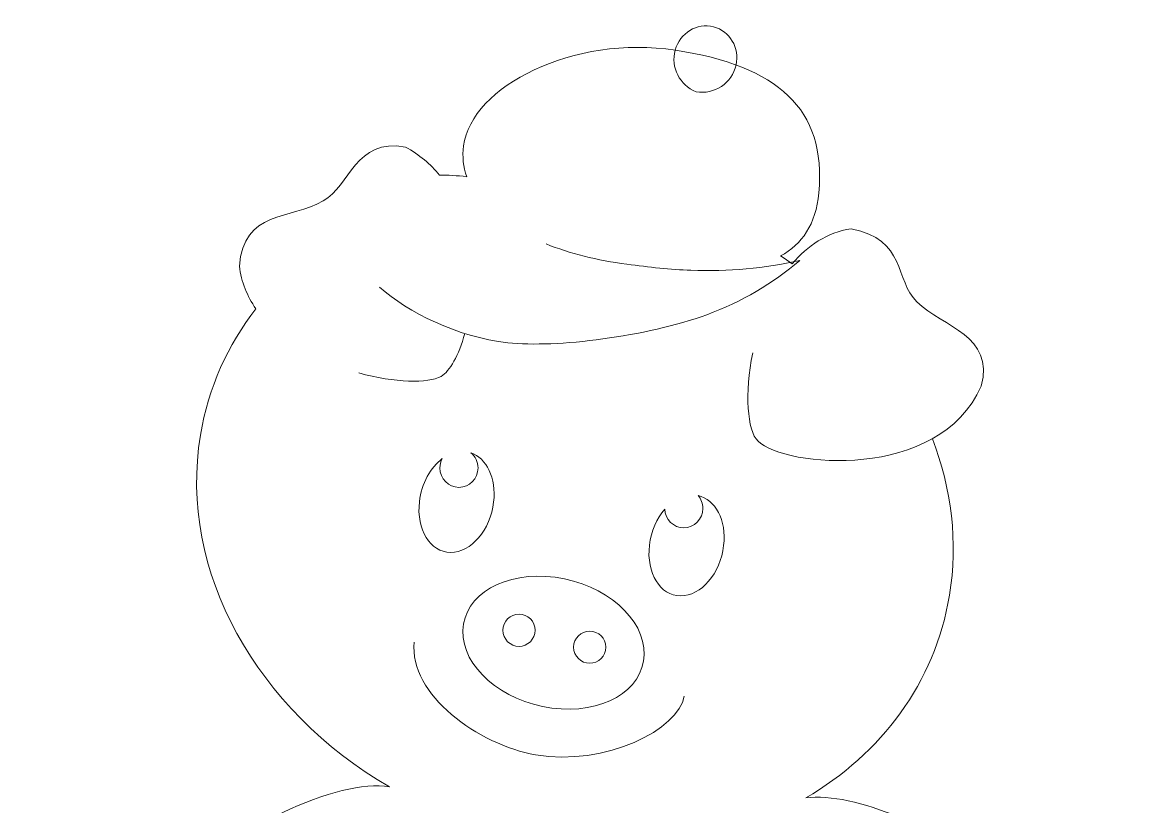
# Model space of a CAD drawing. Header units: centimetres. Extents: x -21.6 to 35.6, y -35.6 to 48.3.
# Drawn here: x 11.87 to 15.146, y 44.784 to 47.07 of the extents above; entities that cross this region are included whole.
import ezdxf

# ---------------------------------------------------------------- set-up
doc = ezdxf.new("R2010")
doc.units = ezdxf.units.CM
doc.header["$MEASUREMENT"] = 0
doc.layers.add('layer 1', color=7, linetype='Continuous')

msp = doc.modelspace()

# ---------------------------------------------------------------- linework, layer by layer
at = {"layer": 'layer 1', "color": 250, "lineweight": 9}
for points, knots in [([(13.83311, 46.8683), (13.78558, 46.88699), (13.75862, 46.93915), (13.77236, 46.98951), (13.77236, 46.98951), (13.78605, 47.03968), (13.83578, 47.07017), (13.88412, 47.05773), (13.88412, 47.05773), (13.93173, 47.04548), (13.96043, 46.99616), (13.94965, 46.94639), (13.94965, 46.94639), (13.93813, 46.8932), (13.88626, 46.85878), (13.83311, 46.8683)], [0, 0, 0, 0, 0.2, 0.2, 0.2, 0.2, 0.4, 0.4, 0.4, 0.4, 0.6, 0.6, 0.6, 0.6, 1, 1, 1, 1]), ([(13.99818, 46.10705), (13.97431, 45.98879), (13.98201, 45.87995), (14.0138, 45.84906), (14.0138, 45.84906), (14.09141, 45.77368), (14.5406, 45.73053), (14.6646, 46.00949), (14.6646, 46.00949), (14.70347, 46.15955), (14.55481, 46.17974), (14.47711, 46.25534), (14.47711, 46.25534), (14.4118, 46.31889), (14.44661, 46.43709), (14.28517, 46.4689), (14.28517, 46.4689), (14.21463, 46.45787), (14.15787, 46.41935), (14.11349, 46.36645), (14.11349, 46.36645), (14.10242, 46.37425), (14.09118, 46.38189), (14.07979, 46.38937), (14.07979, 46.38937), (14.14194, 46.42341), (14.18234, 46.48103), (14.19094, 46.57318), (14.19094, 46.57318), (14.21394, 46.81967), (14.06979, 46.94397), (13.77294, 46.98942), (13.77294, 46.98942), (13.47609, 47.03488), (13.17826, 46.88405), (13.15527, 46.71029), (13.15527, 46.71029), (13.15112, 46.67893), (13.15467, 46.64885), (13.16495, 46.62043), (13.16495, 46.62043), (13.13648, 46.6238), (13.11005, 46.62524), (13.08559, 46.62501), (13.08559, 46.62501), (13.05921, 46.65685), (13.02645, 46.68481), (12.98626, 46.70697), (12.98626, 46.70697), (12.83883, 46.73346), (12.82545, 46.59438), (12.74605, 46.54966), (12.74605, 46.54966), (12.65159, 46.49647), (12.51282, 46.52105), (12.50187, 46.36), (12.50187, 46.36), (12.50744, 46.31339), (12.52475, 46.27192), (12.55017, 46.23544), (12.55017, 46.23544), (12.46798, 46.13025), (12.41133, 46.00594), (12.38841, 45.86716), (12.38841, 45.86716), (12.32245, 45.46792), (12.55467, 45.065), (12.93929, 44.84124), (12.93929, 44.84124), (12.7887, 44.86875), (12.48439, 44.71607), (12.27005, 44.54014), (12.27005, 44.54014), (12.01501, 44.33079), (11.86967, 44.08209), (11.96894, 43.96116), (11.96894, 43.96116), (12.0682, 43.84024), (12.35542, 43.95), (12.61047, 44.15935), (12.61047, 44.15935), (12.64689, 44.18925), (12.68301, 44.2213), (12.71789, 44.25464), (12.71789, 44.25464), (12.55916, 43.59639), (12.64405, 42.97642), (12.80517, 42.33135), (12.80517, 42.33135), (12.80517, 42.33135), (12.81836, 42.08841), (12.81836, 42.08841), (12.81836, 42.08841), (12.81836, 42.08841), (12.9919, 42.20771), (12.9919, 42.20771), (12.9919, 42.20771), (12.9919, 42.20771), (13.17415, 42.08199), (13.17415, 42.08199), (13.17415, 42.08199), (13.17415, 42.08199), (13.18654, 42.33646), (13.18654, 42.33646), (13.18654, 42.33646), (13.24251, 42.47435), (13.32146, 42.78745), (13.30863, 42.93435), (13.30863, 42.93435), (13.33205, 43.01564), (13.35145, 43.13621), (13.51142, 43.14588), (13.51142, 43.14588), (13.64012, 43.12367), (13.66702, 43.07908), (13.71524, 42.94643), (13.71524, 42.94643), (13.71556, 42.78459), (13.81551, 42.45393), (13.86872, 42.31524), (13.86872, 42.31524), (13.86872, 42.31524), (13.88268, 42.06693), (13.88268, 42.06693), (13.88268, 42.06693), (13.88268, 42.06693), (14.06231, 42.18623), (14.06231, 42.18623), (14.06231, 42.18623), (14.06231, 42.18623), (14.25095, 42.06051), (14.25095, 42.06051), (14.25095, 42.06051), (14.25095, 42.06051), (14.26405, 42.32022), (14.26405, 42.32022), (14.26405, 42.32022), (14.38001, 42.96465), (14.45766, 43.53541), (14.34414, 44.20749), (14.34414, 44.20749), (14.34497, 44.20751), (14.34582, 44.20753), (14.34667, 44.20757), (14.34667, 44.20757), (14.36541, 44.19189), (14.38469, 44.17656), (14.40448, 44.16165), (14.40448, 44.16165), (14.668, 43.96307), (14.95795, 43.87481), (15.05211, 43.99975), (15.05211, 43.99975), (15.14626, 44.1247), (15.00897, 44.36793), (14.74545, 44.56651), (14.74545, 44.56651), (14.5409, 44.72066), (14.29605, 44.82749), (14.15269, 44.80914), (14.15269, 44.80914), (14.37283, 44.93759), (14.52957, 45.14416), (14.5718, 45.39989), (14.5718, 45.39989), (14.59743, 45.55509), (14.57801, 45.71087), (14.52209, 45.85645)], [0, 0, 0, 0, 0.0232558, 0.0232558, 0.0232558, 0.0232558, 0.0465116, 0.0465116, 0.0465116, 0.0465116, 0.0697674, 0.0697674, 0.0697674, 0.0697674, 0.0930233, 0.0930233, 0.0930233, 0.0930233, 0.1162791, 0.1162791, 0.1162791, 0.1162791, 0.1395349, 0.1395349, 0.1395349, 0.1395349, 0.1627907, 0.1627907, 0.1627907, 0.1627907, 0.1860465, 0.1860465, 0.1860465, 0.1860465, 0.2093023, 0.2093023, 0.2093023, 0.2093023, 0.2325581, 0.2325581, 0.2325581, 0.2325581, 0.255814, 0.255814, 0.255814, 0.255814, 0.2790698, 0.2790698, 0.2790698, 0.2790698, 0.3023256, 0.3023256, 0.3023256, 0.3023256, 0.3255814, 0.3255814, 0.3255814, 0.3255814, 0.3488372, 0.3488372, 0.3488372, 0.3488372, 0.372093, 0.372093, 0.372093, 0.372093, 0.3953488, 0.3953488, 0.3953488, 0.3953488, 0.4186047, 0.4186047, 0.4186047, 0.4186047, 0.4418605, 0.4418605, 0.4418605, 0.4418605, 0.4651163, 0.4651163, 0.4651163, 0.4651163, 0.4883721, 0.4883721, 0.4883721, 0.4883721, 0.5116279, 0.5116279, 0.5116279, 0.5116279, 0.5348837, 0.5348837, 0.5348837, 0.5348837, 0.5581395, 0.5581395, 0.5581395, 0.5581395, 0.5813953, 0.5813953, 0.5813953, 0.5813953, 0.6046512, 0.6046512, 0.6046512, 0.6046512, 0.627907, 0.627907, 0.627907, 0.627907, 0.6511628, 0.6511628, 0.6511628, 0.6511628, 0.6744186, 0.6744186, 0.6744186, 0.6744186, 0.6976744, 0.6976744, 0.6976744, 0.6976744, 0.7209302, 0.7209302, 0.7209302, 0.7209302, 0.744186, 0.744186, 0.744186, 0.744186, 0.7674419, 0.7674419, 0.7674419, 0.7674419, 0.7906977, 0.7906977, 0.7906977, 0.7906977, 0.8139535, 0.8139535, 0.8139535, 0.8139535, 0.8372093, 0.8372093, 0.8372093, 0.8372093, 0.8604651, 0.8604651, 0.8604651, 0.8604651, 0.8837209, 0.8837209, 0.8837209, 0.8837209, 0.9069767, 0.9069767, 0.9069767, 0.9069767, 0.9302326, 0.9302326, 0.9302326, 0.9302326, 0.9534884, 0.9534884, 0.9534884, 0.9534884, 1, 1, 1, 1]), ([(12.91027, 46.29865), (12.99525, 46.22441), (13.13529, 46.1532), (13.28477, 46.13647), (13.28477, 46.13647), (13.42528, 46.12075), (13.68878, 46.15401), (13.86432, 46.21808), (13.86432, 46.21808), (13.96627, 46.25529), (14.0573, 46.30947), (14.13537, 46.37626), (14.13537, 46.37626), (14.03358, 46.35348), (13.92728, 46.34336), (13.81832, 46.34761), (13.81832, 46.34761), (13.75935, 46.34991), (13.69631, 46.3566), (13.63145, 46.36518), (13.63145, 46.36518), (13.54482, 46.37665), (13.46486, 46.39689), (13.39614, 46.42437)], [0, 0, 0, 0, 0.1428571, 0.1428571, 0.1428571, 0.1428571, 0.2857143, 0.2857143, 0.2857143, 0.2857143, 0.4285714, 0.4285714, 0.4285714, 0.4285714, 0.5714286, 0.5714286, 0.5714286, 0.5714286, 0.7142857, 0.7142857, 0.7142857, 0.7142857, 1, 1, 1, 1]), ([(13.159, 46.16327), (13.14151, 46.09971), (13.11556, 46.05274), (13.08992, 46.03832), (13.08992, 46.03832), (13.05199, 46.017), (12.95488, 46.0194), (12.85016, 46.04817)], [0, 0, 0, 0, 0.3333333, 0.3333333, 0.3333333, 0.3333333, 1, 1, 1, 1]), ([(13.17644, 45.81567), (13.22249, 45.80023), (13.25131, 45.74164), (13.24315, 45.6719), (13.24315, 45.6719), (13.23366, 45.59058), (13.17751, 45.52489), (13.11776, 45.52516), (13.11776, 45.52516), (13.058, 45.52544), (13.01727, 45.5916), (13.02677, 45.67291), (13.02677, 45.67291), (13.03299, 45.7262), (13.05925, 45.77279), (13.09343, 45.79849), (13.09343, 45.79849), (13.08905, 45.79041), (13.08656, 45.78111), (13.08656, 45.77123), (13.08656, 45.77123), (13.08656, 45.74001), (13.11143, 45.7147), (13.1421, 45.7147), (13.1421, 45.7147), (13.17278, 45.7147), (13.19764, 45.74001), (13.19764, 45.77123), (13.19764, 45.77123), (13.19764, 45.78926), (13.18934, 45.80532), (13.17644, 45.81567)], [0, 0, 0, 0, 0.1111111, 0.1111111, 0.1111111, 0.1111111, 0.2222222, 0.2222222, 0.2222222, 0.2222222, 0.3333333, 0.3333333, 0.3333333, 0.3333333, 0.4444444, 0.4444444, 0.4444444, 0.4444444, 0.5555556, 0.5555556, 0.5555556, 0.5555556, 0.6666667, 0.6666667, 0.6666667, 0.6666667, 0.7777778, 0.7777778, 0.7777778, 0.7777778, 1, 1, 1, 1]), ([(13.83885, 45.69094), (13.88956, 45.67994), (13.92223, 45.61868), (13.91362, 45.54495), (13.91362, 45.54495), (13.90412, 45.46363), (13.84798, 45.39793), (13.78822, 45.39821), (13.78822, 45.39821), (13.72847, 45.39849), (13.68774, 45.46464), (13.69723, 45.54596), (13.69723, 45.54596), (13.70204, 45.58715), (13.71883, 45.62436), (13.74199, 45.65098), (13.74199, 45.65098), (13.74314, 45.6208), (13.76754, 45.59667), (13.79749, 45.59667), (13.79749, 45.59667), (13.82817, 45.59667), (13.85303, 45.62198), (13.85303, 45.6532), (13.85303, 45.6532), (13.85303, 45.6677), (13.84767, 45.68094), (13.83885, 45.69094)], [0, 0, 0, 0, 0.125, 0.125, 0.125, 0.125, 0.25, 0.25, 0.25, 0.25, 0.375, 0.375, 0.375, 0.375, 0.5, 0.5, 0.5, 0.5, 0.625, 0.625, 0.625, 0.625, 0.75, 0.75, 0.75, 0.75, 1, 1, 1, 1]), ([(13.42259, 45.45254), (13.27663, 45.47194), (13.15608, 45.40228), (13.15334, 45.29695), (13.15334, 45.29695), (13.15059, 45.19162), (13.26668, 45.09051), (13.41263, 45.07111), (13.41263, 45.07111), (13.55858, 45.05171), (13.67913, 45.12137), (13.68188, 45.2267), (13.68188, 45.2267), (13.68463, 45.33203), (13.56854, 45.43314), (13.42259, 45.45254)], [0, 0, 0, 0, 0.2, 0.2, 0.2, 0.2, 0.4, 0.4, 0.4, 0.4, 0.6, 0.6, 0.6, 0.6, 1, 1, 1, 1]), ([(13.3639, 45.29782), (13.3639, 45.32369), (13.34293, 45.34467), (13.31705, 45.34467), (13.31705, 45.34467), (13.29117, 45.34467), (13.27019, 45.32369), (13.27019, 45.29782), (13.27019, 45.29782), (13.27018, 45.27195), (13.29116, 45.25097), (13.31704, 45.25097), (13.31704, 45.25097), (13.34292, 45.25097), (13.3639, 45.27195), (13.3639, 45.29782)], [0, 0, 0, 0, 0.2, 0.2, 0.2, 0.2, 0.4, 0.4, 0.4, 0.4, 0.6, 0.6, 0.6, 0.6, 1, 1, 1, 1]), ([(13.3639, 45.29782), (13.3639, 45.32369), (13.34293, 45.34467), (13.31705, 45.34467), (13.31705, 45.34467), (13.29117, 45.34467), (13.27019, 45.32369), (13.27019, 45.29782), (13.27019, 45.29782), (13.27018, 45.27195), (13.29116, 45.25097), (13.31704, 45.25097), (13.31704, 45.25097), (13.34292, 45.25097), (13.3639, 45.27195), (13.3639, 45.29782)], [0, 0, 0, 0, 0.2, 0.2, 0.2, 0.2, 0.4, 0.4, 0.4, 0.4, 0.6, 0.6, 0.6, 0.6, 1, 1, 1, 1]), ([(13.3639, 45.29782), (13.3639, 45.32369), (13.34293, 45.34467), (13.31705, 45.34467), (13.31705, 45.34467), (13.29117, 45.34467), (13.27019, 45.32369), (13.27019, 45.29782), (13.27019, 45.29782), (13.27018, 45.27195), (13.29116, 45.25097), (13.31704, 45.25097), (13.31704, 45.25097), (13.34292, 45.25097), (13.3639, 45.27195), (13.3639, 45.29782)], [0, 0, 0, 0, 0.2, 0.2, 0.2, 0.2, 0.4, 0.4, 0.4, 0.4, 0.6, 0.6, 0.6, 0.6, 1, 1, 1, 1]), ([(13.3639, 45.29782), (13.3639, 45.32369), (13.34293, 45.34467), (13.31705, 45.34467), (13.31705, 45.34467), (13.29117, 45.34467), (13.27019, 45.32369), (13.27019, 45.29782), (13.27019, 45.29782), (13.27018, 45.27195), (13.29116, 45.25097), (13.31704, 45.25097), (13.31704, 45.25097), (13.34292, 45.25097), (13.3639, 45.27195), (13.3639, 45.29782)], [0, 0, 0, 0, 0.2, 0.2, 0.2, 0.2, 0.4, 0.4, 0.4, 0.4, 0.6, 0.6, 0.6, 0.6, 1, 1, 1, 1]), ([(13.3639, 45.29782), (13.3639, 45.32369), (13.34293, 45.34467), (13.31705, 45.34467), (13.31705, 45.34467), (13.29117, 45.34467), (13.27019, 45.32369), (13.27019, 45.29782), (13.27019, 45.29782), (13.27018, 45.27195), (13.29116, 45.25097), (13.31704, 45.25097), (13.31704, 45.25097), (13.34292, 45.25097), (13.3639, 45.27195), (13.3639, 45.29782)], [0, 0, 0, 0, 0.2, 0.2, 0.2, 0.2, 0.4, 0.4, 0.4, 0.4, 0.6, 0.6, 0.6, 0.6, 1, 1, 1, 1]), ([(13.3639, 45.29782), (13.3639, 45.32369), (13.34293, 45.34467), (13.31705, 45.34467), (13.31705, 45.34467), (13.29117, 45.34467), (13.27019, 45.32369), (13.27019, 45.29782), (13.27019, 45.29782), (13.27018, 45.27195), (13.29116, 45.25097), (13.31704, 45.25097), (13.31704, 45.25097), (13.34292, 45.25097), (13.3639, 45.27195), (13.3639, 45.29782)], [0, 0, 0, 0, 0.2, 0.2, 0.2, 0.2, 0.4, 0.4, 0.4, 0.4, 0.6, 0.6, 0.6, 0.6, 1, 1, 1, 1]), ([(13.3639, 45.29782), (13.3639, 45.32369), (13.34293, 45.34467), (13.31705, 45.34467), (13.31705, 45.34467), (13.29117, 45.34467), (13.27019, 45.32369), (13.27019, 45.29782), (13.27019, 45.29782), (13.27018, 45.27195), (13.29116, 45.25097), (13.31704, 45.25097), (13.31704, 45.25097), (13.34292, 45.25097), (13.3639, 45.27195), (13.3639, 45.29782)], [0, 0, 0, 0, 0.2, 0.2, 0.2, 0.2, 0.4, 0.4, 0.4, 0.4, 0.6, 0.6, 0.6, 0.6, 1, 1, 1, 1]), ([(13.3639, 45.29782), (13.3639, 45.32369), (13.34293, 45.34467), (13.31705, 45.34467), (13.31705, 45.34467), (13.29117, 45.34467), (13.27019, 45.32369), (13.27019, 45.29782), (13.27019, 45.29782), (13.27018, 45.27195), (13.29116, 45.25097), (13.31704, 45.25097), (13.31704, 45.25097), (13.34292, 45.25097), (13.3639, 45.27194), (13.3639, 45.29782)], [0, 0, 0, 0, 0.2, 0.2, 0.2, 0.2, 0.4, 0.4, 0.4, 0.4, 0.6, 0.6, 0.6, 0.6, 1, 1, 1, 1]), ([(13.3639, 45.29782), (13.3639, 45.32369), (13.34293, 45.34467), (13.31705, 45.34467), (13.31705, 45.34467), (13.29117, 45.34467), (13.27019, 45.32369), (13.27019, 45.29782), (13.27019, 45.29782), (13.27018, 45.27195), (13.29116, 45.25097), (13.31704, 45.25097), (13.31704, 45.25097), (13.34292, 45.25097), (13.3639, 45.27194), (13.3639, 45.29782)], [0, 0, 0, 0, 0.2, 0.2, 0.2, 0.2, 0.4, 0.4, 0.4, 0.4, 0.6, 0.6, 0.6, 0.6, 1, 1, 1, 1]), ([(13.3639, 45.29782), (13.3639, 45.32369), (13.34293, 45.34467), (13.31705, 45.34467), (13.31705, 45.34467), (13.29117, 45.34467), (13.27019, 45.32369), (13.27019, 45.29782), (13.27019, 45.29782), (13.27018, 45.27195), (13.29116, 45.25097), (13.31704, 45.25097), (13.31704, 45.25097), (13.34292, 45.25097), (13.3639, 45.27194), (13.3639, 45.29782)], [0, 0, 0, 0, 0.2, 0.2, 0.2, 0.2, 0.4, 0.4, 0.4, 0.4, 0.6, 0.6, 0.6, 0.6, 1, 1, 1, 1]), ([(13.3639, 45.29782), (13.3639, 45.32369), (13.34293, 45.34467), (13.31705, 45.34467), (13.31705, 45.34467), (13.29117, 45.34467), (13.27019, 45.32369), (13.27019, 45.29782), (13.27019, 45.29782), (13.27018, 45.27195), (13.29116, 45.25097), (13.31704, 45.25097), (13.31704, 45.25097), (13.34292, 45.25097), (13.3639, 45.27194), (13.3639, 45.29782)], [0, 0, 0, 0, 0.2, 0.2, 0.2, 0.2, 0.4, 0.4, 0.4, 0.4, 0.6, 0.6, 0.6, 0.6, 1, 1, 1, 1]), ([(13.3639, 45.29782), (13.3639, 45.32369), (13.34293, 45.34467), (13.31705, 45.34467), (13.31705, 45.34467), (13.29117, 45.34467), (13.27019, 45.32369), (13.27019, 45.29782), (13.27019, 45.29782), (13.27018, 45.27194), (13.29116, 45.25097), (13.31704, 45.25097), (13.31704, 45.25097), (13.34292, 45.25097), (13.3639, 45.27194), (13.3639, 45.29782)], [0, 0, 0, 0, 0.2, 0.2, 0.2, 0.2, 0.4, 0.4, 0.4, 0.4, 0.6, 0.6, 0.6, 0.6, 1, 1, 1, 1]), ([(13.3639, 45.29782), (13.3639, 45.32369), (13.34293, 45.34467), (13.31705, 45.34467), (13.31705, 45.34467), (13.29117, 45.34467), (13.27019, 45.32369), (13.27019, 45.29782), (13.27019, 45.29782), (13.27018, 45.27194), (13.29116, 45.25097), (13.31704, 45.25097), (13.31704, 45.25097), (13.34292, 45.25097), (13.3639, 45.27194), (13.3639, 45.29782)], [0, 0, 0, 0, 0.2, 0.2, 0.2, 0.2, 0.4, 0.4, 0.4, 0.4, 0.6, 0.6, 0.6, 0.6, 1, 1, 1, 1]), ([(13.3639, 45.29782), (13.3639, 45.32369), (13.34293, 45.34467), (13.31705, 45.34467), (13.31705, 45.34467), (13.29117, 45.34467), (13.27019, 45.32369), (13.27019, 45.29782), (13.27019, 45.29782), (13.27018, 45.27194), (13.29116, 45.25097), (13.31704, 45.25097), (13.31704, 45.25097), (13.34292, 45.25097), (13.3639, 45.27194), (13.3639, 45.29782)], [0, 0, 0, 0, 0.2, 0.2, 0.2, 0.2, 0.4, 0.4, 0.4, 0.4, 0.6, 0.6, 0.6, 0.6, 1, 1, 1, 1]), ([(13.3639, 45.29782), (13.3639, 45.32369), (13.34293, 45.34467), (13.31705, 45.34467), (13.31705, 45.34467), (13.29117, 45.34467), (13.27019, 45.32369), (13.27019, 45.29782), (13.27019, 45.29782), (13.27018, 45.27194), (13.29116, 45.25097), (13.31704, 45.25097), (13.31704, 45.25097), (13.34292, 45.25097), (13.3639, 45.27194), (13.3639, 45.29782)], [0, 0, 0, 0, 0.2, 0.2, 0.2, 0.2, 0.4, 0.4, 0.4, 0.4, 0.6, 0.6, 0.6, 0.6, 1, 1, 1, 1]), ([(13.3639, 45.29782), (13.3639, 45.32369), (13.34293, 45.34467), (13.31705, 45.34467), (13.31705, 45.34467), (13.29117, 45.34467), (13.27019, 45.32369), (13.27019, 45.29782), (13.27019, 45.29782), (13.27018, 45.27194), (13.29116, 45.25097), (13.31704, 45.25097), (13.31704, 45.25097), (13.34292, 45.25097), (13.3639, 45.27194), (13.3639, 45.29782)], [0, 0, 0, 0, 0.2, 0.2, 0.2, 0.2, 0.4, 0.4, 0.4, 0.4, 0.6, 0.6, 0.6, 0.6, 1, 1, 1, 1]), ([(13.3639, 45.29782), (13.3639, 45.32369), (13.34293, 45.34467), (13.31705, 45.34467), (13.31705, 45.34467), (13.29117, 45.34467), (13.27019, 45.32369), (13.27019, 45.29782), (13.27019, 45.29782), (13.27018, 45.27194), (13.29116, 45.25097), (13.31704, 45.25097), (13.31704, 45.25097), (13.34292, 45.25097), (13.3639, 45.27194), (13.3639, 45.29782)], [0, 0, 0, 0, 0.2, 0.2, 0.2, 0.2, 0.4, 0.4, 0.4, 0.4, 0.6, 0.6, 0.6, 0.6, 1, 1, 1, 1]), ([(13.3639, 45.29782), (13.3639, 45.32369), (13.34293, 45.34467), (13.31705, 45.34467), (13.31705, 45.34467), (13.29117, 45.34467), (13.27019, 45.32369), (13.27019, 45.29782), (13.27019, 45.29782), (13.27018, 45.27194), (13.29116, 45.25097), (13.31704, 45.25097), (13.31704, 45.25097), (13.34292, 45.25097), (13.3639, 45.27194), (13.3639, 45.29782)], [0, 0, 0, 0, 0.2, 0.2, 0.2, 0.2, 0.4, 0.4, 0.4, 0.4, 0.6, 0.6, 0.6, 0.6, 1, 1, 1, 1]), ([(13.3639, 45.29782), (13.3639, 45.32369), (13.34293, 45.34467), (13.31705, 45.34467), (13.31705, 45.34467), (13.29117, 45.34467), (13.27019, 45.32369), (13.27019, 45.29782), (13.27019, 45.29782), (13.27018, 45.27194), (13.29116, 45.25097), (13.31704, 45.25097), (13.31704, 45.25097), (13.34292, 45.25097), (13.3639, 45.27194), (13.3639, 45.29782)], [0, 0, 0, 0, 0.2, 0.2, 0.2, 0.2, 0.4, 0.4, 0.4, 0.4, 0.6, 0.6, 0.6, 0.6, 1, 1, 1, 1]), ([(13.3639, 45.29782), (13.3639, 45.32369), (13.34293, 45.34467), (13.31705, 45.34467), (13.31705, 45.34467), (13.29117, 45.34467), (13.27019, 45.32369), (13.27019, 45.29782), (13.27019, 45.29782), (13.27018, 45.27194), (13.29116, 45.25097), (13.31704, 45.25097), (13.31704, 45.25097), (13.34292, 45.25097), (13.3639, 45.27194), (13.3639, 45.29782)], [0, 0, 0, 0, 0.2, 0.2, 0.2, 0.2, 0.4, 0.4, 0.4, 0.4, 0.6, 0.6, 0.6, 0.6, 1, 1, 1, 1]), ([(13.3639, 45.29782), (13.3639, 45.32369), (13.34293, 45.34467), (13.31705, 45.34467), (13.31705, 45.34467), (13.29117, 45.34467), (13.27019, 45.32369), (13.27019, 45.29782), (13.27019, 45.29782), (13.27018, 45.27194), (13.29116, 45.25097), (13.31704, 45.25097), (13.31704, 45.25097), (13.34292, 45.25097), (13.3639, 45.27194), (13.3639, 45.29782)], [0, 0, 0, 0, 0.2, 0.2, 0.2, 0.2, 0.4, 0.4, 0.4, 0.4, 0.6, 0.6, 0.6, 0.6, 1, 1, 1, 1]), ([(13.52323, 45.29544), (13.49735, 45.29544), (13.47638, 45.27446), (13.47638, 45.24858), (13.47638, 45.24858), (13.47637, 45.2227), (13.49735, 45.20172), (13.52323, 45.20172), (13.52323, 45.20172), (13.54911, 45.20172), (13.57009, 45.2227), (13.57009, 45.24858), (13.57009, 45.24858), (13.5701, 45.27446), (13.54912, 45.29544), (13.52323, 45.29544)], [0, 0, 0, 0, 0.2, 0.2, 0.2, 0.2, 0.4, 0.4, 0.4, 0.4, 0.6, 0.6, 0.6, 0.6, 1, 1, 1, 1]), ([(13.52323, 45.29544), (13.49735, 45.29544), (13.47638, 45.27446), (13.47638, 45.24858), (13.47638, 45.24858), (13.47637, 45.2227), (13.49735, 45.20172), (13.52323, 45.20172), (13.52323, 45.20172), (13.54911, 45.20172), (13.57009, 45.2227), (13.57009, 45.24858), (13.57009, 45.24858), (13.5701, 45.27446), (13.54912, 45.29544), (13.52323, 45.29544)], [0, 0, 0, 0, 0.2, 0.2, 0.2, 0.2, 0.4, 0.4, 0.4, 0.4, 0.6, 0.6, 0.6, 0.6, 1, 1, 1, 1]), ([(13.52323, 45.29544), (13.49735, 45.29544), (13.47638, 45.27446), (13.47638, 45.24858), (13.47638, 45.24858), (13.47637, 45.2227), (13.49735, 45.20172), (13.52323, 45.20172), (13.52323, 45.20172), (13.54911, 45.20172), (13.57009, 45.2227), (13.57009, 45.24858), (13.57009, 45.24858), (13.5701, 45.27446), (13.54912, 45.29544), (13.52323, 45.29544)], [0, 0, 0, 0, 0.2, 0.2, 0.2, 0.2, 0.4, 0.4, 0.4, 0.4, 0.6, 0.6, 0.6, 0.6, 1, 1, 1, 1]), ([(13.52323, 45.29544), (13.49735, 45.29544), (13.47638, 45.27446), (13.47638, 45.24858), (13.47638, 45.24858), (13.47637, 45.2227), (13.49735, 45.20172), (13.52323, 45.20172), (13.52323, 45.20172), (13.54911, 45.20172), (13.57009, 45.2227), (13.57009, 45.24858), (13.57009, 45.24858), (13.5701, 45.27446), (13.54912, 45.29544), (13.52323, 45.29544)], [0, 0, 0, 0, 0.2, 0.2, 0.2, 0.2, 0.4, 0.4, 0.4, 0.4, 0.6, 0.6, 0.6, 0.6, 1, 1, 1, 1]), ([(13.52323, 45.29544), (13.49735, 45.29544), (13.47638, 45.27446), (13.47638, 45.24858), (13.47638, 45.24858), (13.47637, 45.2227), (13.49735, 45.20172), (13.52323, 45.20172), (13.52323, 45.20172), (13.54911, 45.20172), (13.57009, 45.2227), (13.57009, 45.24858), (13.57009, 45.24858), (13.5701, 45.27446), (13.54912, 45.29544), (13.52323, 45.29544)], [0, 0, 0, 0, 0.2, 0.2, 0.2, 0.2, 0.4, 0.4, 0.4, 0.4, 0.6, 0.6, 0.6, 0.6, 1, 1, 1, 1]), ([(13.52323, 45.29544), (13.49735, 45.29544), (13.47638, 45.27446), (13.47638, 45.24858), (13.47638, 45.24858), (13.47637, 45.2227), (13.49735, 45.20172), (13.52323, 45.20172), (13.52323, 45.20172), (13.54911, 45.20172), (13.57009, 45.2227), (13.57009, 45.24858), (13.57009, 45.24858), (13.5701, 45.27446), (13.54912, 45.29544), (13.52323, 45.29544)], [0, 0, 0, 0, 0.2, 0.2, 0.2, 0.2, 0.4, 0.4, 0.4, 0.4, 0.6, 0.6, 0.6, 0.6, 1, 1, 1, 1]), ([(13.52323, 45.29544), (13.49735, 45.29544), (13.47638, 45.27446), (13.47638, 45.24858), (13.47638, 45.24858), (13.47637, 45.2227), (13.49735, 45.20172), (13.52323, 45.20172), (13.52323, 45.20172), (13.54911, 45.20172), (13.57009, 45.2227), (13.57009, 45.24858), (13.57009, 45.24858), (13.5701, 45.27446), (13.54912, 45.29544), (13.52323, 45.29544)], [0, 0, 0, 0, 0.2, 0.2, 0.2, 0.2, 0.4, 0.4, 0.4, 0.4, 0.6, 0.6, 0.6, 0.6, 1, 1, 1, 1]), ([(13.52323, 45.29544), (13.49735, 45.29544), (13.47638, 45.27446), (13.47638, 45.24858), (13.47638, 45.24858), (13.47637, 45.2227), (13.49735, 45.20172), (13.52323, 45.20172), (13.52323, 45.20172), (13.54911, 45.20172), (13.57009, 45.2227), (13.57009, 45.24858), (13.57009, 45.24858), (13.5701, 45.27446), (13.54912, 45.29544), (13.52323, 45.29544)], [0, 0, 0, 0, 0.2, 0.2, 0.2, 0.2, 0.4, 0.4, 0.4, 0.4, 0.6, 0.6, 0.6, 0.6, 1, 1, 1, 1]), ([(13.52323, 45.29544), (13.49735, 45.29544), (13.47638, 45.27446), (13.47638, 45.24858), (13.47638, 45.24858), (13.47637, 45.2227), (13.49735, 45.20172), (13.52323, 45.20172), (13.52323, 45.20172), (13.54911, 45.20172), (13.57009, 45.2227), (13.57009, 45.24858), (13.57009, 45.24858), (13.5701, 45.27446), (13.54912, 45.29544), (13.52323, 45.29544)], [0, 0, 0, 0, 0.2, 0.2, 0.2, 0.2, 0.4, 0.4, 0.4, 0.4, 0.6, 0.6, 0.6, 0.6, 1, 1, 1, 1]), ([(13.52323, 45.29544), (13.49735, 45.29544), (13.47638, 45.27446), (13.47638, 45.24858), (13.47638, 45.24858), (13.47637, 45.2227), (13.49735, 45.20172), (13.52323, 45.20172), (13.52323, 45.20172), (13.54911, 45.20172), (13.57009, 45.2227), (13.57009, 45.24858), (13.57009, 45.24858), (13.5701, 45.27446), (13.54912, 45.29544), (13.52323, 45.29544)], [0, 0, 0, 0, 0.2, 0.2, 0.2, 0.2, 0.4, 0.4, 0.4, 0.4, 0.6, 0.6, 0.6, 0.6, 1, 1, 1, 1]), ([(13.52323, 45.29544), (13.49735, 45.29544), (13.47638, 45.27446), (13.47638, 45.24858), (13.47638, 45.24858), (13.47637, 45.2227), (13.49735, 45.20172), (13.52323, 45.20172), (13.52323, 45.20172), (13.54911, 45.20172), (13.57009, 45.2227), (13.57009, 45.24858), (13.57009, 45.24858), (13.5701, 45.27446), (13.54912, 45.29544), (13.52323, 45.29544)], [0, 0, 0, 0, 0.2, 0.2, 0.2, 0.2, 0.4, 0.4, 0.4, 0.4, 0.6, 0.6, 0.6, 0.6, 1, 1, 1, 1]), ([(13.52323, 45.29544), (13.49735, 45.29544), (13.47638, 45.27446), (13.47638, 45.24858), (13.47638, 45.24858), (13.47637, 45.2227), (13.49735, 45.20172), (13.52323, 45.20172), (13.52323, 45.20172), (13.54911, 45.20172), (13.57009, 45.2227), (13.57009, 45.24858), (13.57009, 45.24858), (13.5701, 45.27446), (13.54912, 45.29544), (13.52323, 45.29544)], [0, 0, 0, 0, 0.2, 0.2, 0.2, 0.2, 0.4, 0.4, 0.4, 0.4, 0.6, 0.6, 0.6, 0.6, 1, 1, 1, 1]), ([(13.52323, 45.29544), (13.49735, 45.29544), (13.47638, 45.27446), (13.47638, 45.24858), (13.47638, 45.24858), (13.47637, 45.2227), (13.49735, 45.20172), (13.52323, 45.20172), (13.52323, 45.20172), (13.54911, 45.20172), (13.57009, 45.2227), (13.57009, 45.24858), (13.57009, 45.24858), (13.5701, 45.27446), (13.54912, 45.29544), (13.52323, 45.29544)], [0, 0, 0, 0, 0.2, 0.2, 0.2, 0.2, 0.4, 0.4, 0.4, 0.4, 0.6, 0.6, 0.6, 0.6, 1, 1, 1, 1]), ([(13.52323, 45.29544), (13.49735, 45.29544), (13.47638, 45.27446), (13.47638, 45.24858), (13.47638, 45.24858), (13.47637, 45.2227), (13.49735, 45.20172), (13.52323, 45.20172), (13.52323, 45.20172), (13.54911, 45.20172), (13.57009, 45.2227), (13.57009, 45.24858), (13.57009, 45.24858), (13.5701, 45.27446), (13.54912, 45.29544), (13.52323, 45.29544)], [0, 0, 0, 0, 0.2, 0.2, 0.2, 0.2, 0.4, 0.4, 0.4, 0.4, 0.6, 0.6, 0.6, 0.6, 1, 1, 1, 1]), ([(13.52323, 45.29544), (13.49735, 45.29544), (13.47638, 45.27446), (13.47638, 45.24858), (13.47638, 45.24858), (13.47637, 45.2227), (13.49735, 45.20172), (13.52323, 45.20172), (13.52323, 45.20172), (13.54911, 45.20172), (13.57009, 45.2227), (13.57009, 45.24858), (13.57009, 45.24858), (13.5701, 45.27446), (13.54912, 45.29544), (13.52323, 45.29544)], [0, 0, 0, 0, 0.2, 0.2, 0.2, 0.2, 0.4, 0.4, 0.4, 0.4, 0.6, 0.6, 0.6, 0.6, 1, 1, 1, 1]), ([(13.52323, 45.29544), (13.49735, 45.29544), (13.47638, 45.27446), (13.47638, 45.24858), (13.47638, 45.24858), (13.47637, 45.2227), (13.49735, 45.20172), (13.52323, 45.20172), (13.52323, 45.20172), (13.54911, 45.20172), (13.57009, 45.2227), (13.57009, 45.24858), (13.57009, 45.24858), (13.5701, 45.27446), (13.54912, 45.29544), (13.52323, 45.29544)], [0, 0, 0, 0, 0.2, 0.2, 0.2, 0.2, 0.4, 0.4, 0.4, 0.4, 0.6, 0.6, 0.6, 0.6, 1, 1, 1, 1]), ([(13.52323, 45.29544), (13.49735, 45.29544), (13.47638, 45.27446), (13.47638, 45.24858), (13.47638, 45.24858), (13.47637, 45.2227), (13.49735, 45.20172), (13.52323, 45.20172), (13.52323, 45.20172), (13.54911, 45.20172), (13.57009, 45.2227), (13.57009, 45.24858), (13.57009, 45.24858), (13.5701, 45.27446), (13.54912, 45.29544), (13.52323, 45.29544)], [0, 0, 0, 0, 0.2, 0.2, 0.2, 0.2, 0.4, 0.4, 0.4, 0.4, 0.6, 0.6, 0.6, 0.6, 1, 1, 1, 1]), ([(13.52323, 45.29544), (13.49735, 45.29544), (13.47638, 45.27446), (13.47638, 45.24858), (13.47638, 45.24858), (13.47637, 45.2227), (13.49735, 45.20172), (13.52323, 45.20172), (13.52323, 45.20172), (13.54911, 45.20172), (13.57009, 45.2227), (13.57009, 45.24858), (13.57009, 45.24858), (13.5701, 45.27446), (13.54912, 45.29544), (13.52323, 45.29544)], [0, 0, 0, 0, 0.2, 0.2, 0.2, 0.2, 0.4, 0.4, 0.4, 0.4, 0.6, 0.6, 0.6, 0.6, 1, 1, 1, 1]), ([(13.52323, 45.29544), (13.49735, 45.29544), (13.47638, 45.27446), (13.47638, 45.24858), (13.47638, 45.24858), (13.47637, 45.2227), (13.49735, 45.20172), (13.52323, 45.20172), (13.52323, 45.20172), (13.54911, 45.20172), (13.57009, 45.2227), (13.57009, 45.24858), (13.57009, 45.24858), (13.5701, 45.27446), (13.54912, 45.29544), (13.52323, 45.29544)], [0, 0, 0, 0, 0.2, 0.2, 0.2, 0.2, 0.4, 0.4, 0.4, 0.4, 0.6, 0.6, 0.6, 0.6, 1, 1, 1, 1]), ([(13.52323, 45.29544), (13.49735, 45.29544), (13.47638, 45.27446), (13.47638, 45.24858), (13.47638, 45.24858), (13.47637, 45.2227), (13.49735, 45.20172), (13.52323, 45.20172), (13.52323, 45.20172), (13.54911, 45.20172), (13.57009, 45.2227), (13.57009, 45.24858), (13.57009, 45.24858), (13.5701, 45.27446), (13.54912, 45.29544), (13.52323, 45.29544)], [0, 0, 0, 0, 0.2, 0.2, 0.2, 0.2, 0.4, 0.4, 0.4, 0.4, 0.6, 0.6, 0.6, 0.6, 1, 1, 1, 1]), ([(13.52323, 45.29544), (13.49735, 45.29544), (13.47638, 45.27446), (13.47638, 45.24858), (13.47638, 45.24858), (13.47637, 45.2227), (13.49735, 45.20172), (13.52323, 45.20172), (13.52323, 45.20172), (13.54911, 45.20172), (13.57009, 45.2227), (13.57009, 45.24858), (13.57009, 45.24858), (13.5701, 45.27446), (13.54912, 45.29544), (13.52323, 45.29544)], [0, 0, 0, 0, 0.2, 0.2, 0.2, 0.2, 0.4, 0.4, 0.4, 0.4, 0.6, 0.6, 0.6, 0.6, 1, 1, 1, 1]), ([(13.01176, 45.26358), (12.99427, 45.11021), (13.20081, 44.96309), (13.36546, 44.93488), (13.36546, 44.93488), (13.56938, 44.89994), (13.78372, 45.00936), (13.7983, 45.10587)], [0, 0, 0, 0, 0.3333333, 0.3333333, 0.3333333, 0.3333333, 1, 1, 1, 1])]:
    msp.add_open_spline(points, degree=3, knots=knots, dxfattribs=at)
at = {"layer": 'layer 1', "color": 250, "lineweight": 18}
msp.add_open_spline([(13.16406, 46.62053), (13.16406, 46.62053), (13.16459, 46.62142), (13.16459, 46.62142)], degree=3, dxfattribs=at)
at = {"layer": 'layer 1', "color": 250, "lineweight": 9}
for points in [[(13.31705, 45.34467), (13.31705, 45.34467), (13.31705, 45.34467), (13.31705, 45.34467)], [(13.27019, 45.29782), (13.27019, 45.29782), (13.27019, 45.29782), (13.27019, 45.29782)], [(13.3639, 45.29782), (13.3639, 45.29782), (13.3639, 45.29782), (13.3639, 45.29782)], [(13.3639, 45.29782), (13.3639, 45.29782), (13.3639, 45.29782), (13.3639, 45.29782)], [(13.52323, 45.29544), (13.52323, 45.29544), (13.52323, 45.29544), (13.52323, 45.29544)], [(13.52323, 45.29544), (13.52323, 45.29544), (13.52323, 45.29544), (13.52323, 45.29544)], [(13.31704, 45.25097), (13.31704, 45.25097), (13.31704, 45.25097), (13.31704, 45.25097)], [(13.47638, 45.24858), (13.47638, 45.24858), (13.47638, 45.24858), (13.47638, 45.24858)], [(13.57009, 45.24858), (13.57009, 45.24858), (13.57009, 45.24858), (13.57009, 45.24858)], [(13.52323, 45.20172), (13.52323, 45.20172), (13.52323, 45.20172), (13.52323, 45.20172)]]:
    msp.add_open_spline(points, degree=3, dxfattribs=at)

doc.saveas('drawing.dxf')
